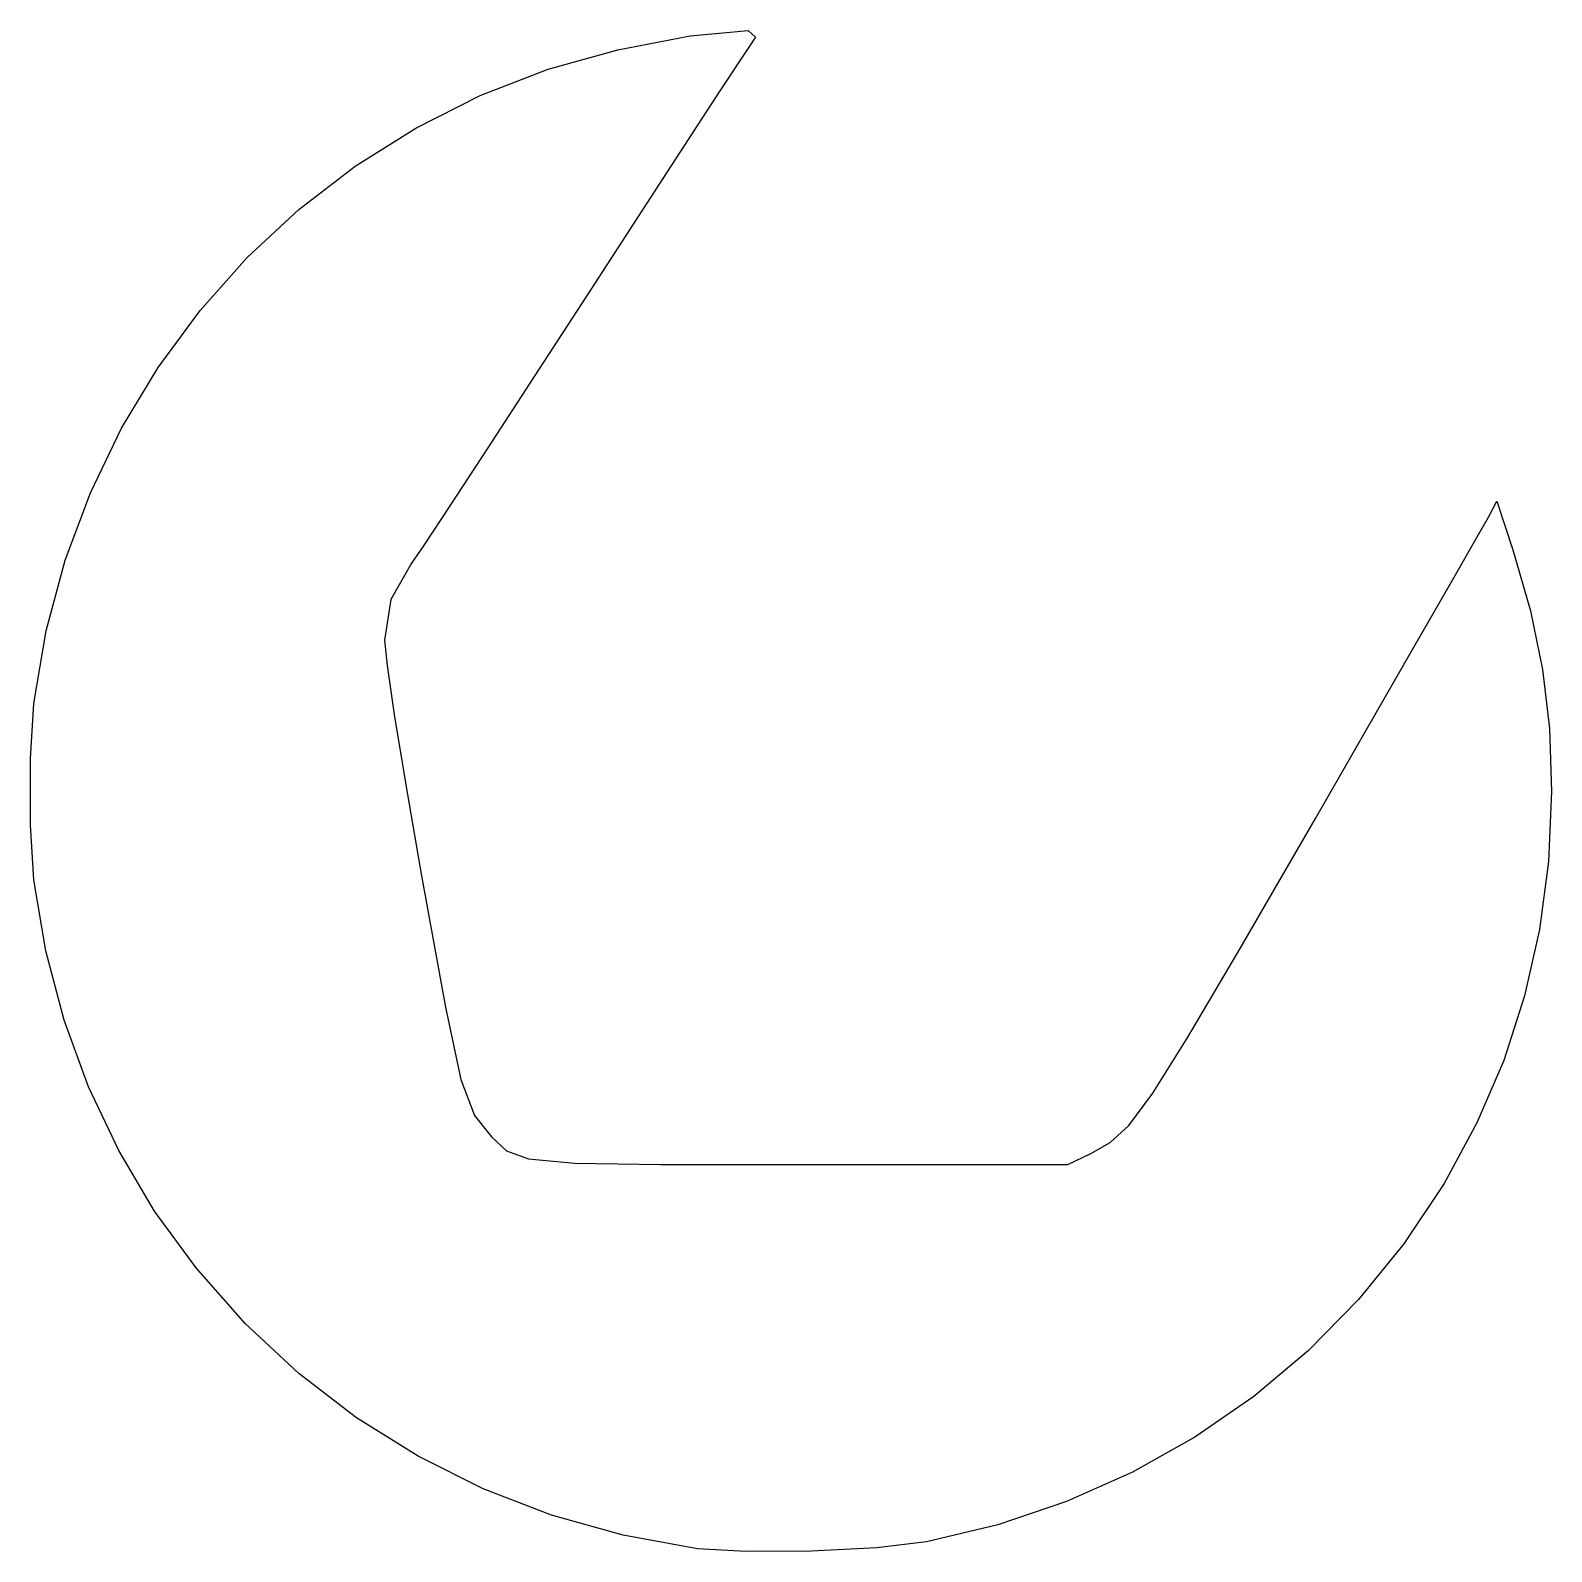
# Model space of a CAD drawing. Extents: x 0 to 100, y -100 to 0.
import ezdxf

# ---------------------------------------------------------------- set-up
doc = ezdxf.new("R2010")
doc.units = 0
doc.layers.get('0').update_dxf_attribs({"linetype": 'continuous'})

msp = doc.modelspace()

# ---------------------------------------------------------------- linework, layer by layer
at = {"color": 0}
msp.add_lwpolyline([(43.863, -99.798), (38.982, -98.903), (34.283, -97.585), (29.785, -95.853), (25.505, -93.718), (21.46, -91.189), (17.668, -88.276), (14.146, -84.989), (10.912, -81.338), (8.189, -77.605), (5.83, -73.63), (3.846, -69.438), (2.249, -65.056), (1.047, -60.51), (0.254, -55.825), (0.028, -52.214), (0.028, -47.856), (0.254, -44.245), (1.073, -39.456), (2.319, -34.829), (3.971, -30.387), (6.011, -26.153), (8.42, -22.151), (11.181, -18.403), (14.273, -14.933), (17.679, -11.763), (21.38, -8.916), (25.357, -6.416), (29.592, -4.286), (34.065, -2.548), (38.634, -1.277), (43.385, -0.355), (47.201, 0), (47.684, -0.44), (47.015, -1.428), (45.381, -3.912), (42.97, -7.605), (39.969, -12.221), (36.564, -17.475), (33.14, -22.754), (30.086, -27.442), (27.596, -31.246), (25.862, -33.869), (25.076, -35.018), (23.717, -37.405), (23.302, -40.08), (23.463, -41.746), (23.933, -44.957), (24.696, -49.599), (25.734, -55.561), (27.298, -64.198), (28.324, -68.959), (29.205, -71.313), (30.336, -72.725), (31.309, -73.64), (32.758, -74.183), (35.775, -74.451), (41.45, -74.541), (50.875, -74.55), (55.209, -74.55), (59.544, -74.55), (63.878, -74.55), (68.213, -74.55), (69.721, -73.812), (70.982, -73.106), (72.209, -71.982), (73.785, -69.865), (76.098, -66.178), (79.533, -60.347), (84.476, -51.795), (87.909, -45.836), (90.954, -40.545), (93.418, -36.253), (95.112, -33.294), (95.844, -31.999), (96.413, -30.935), (97.458, -34.136), (98.625, -38.161), (99.413, -42), (99.859, -45.881), (100, -50.035), (99.803, -54.628), (99.213, -59.105), (98.23, -63.464), (96.856, -67.701), (95.091, -71.814), (92.935, -75.8), (90.299, -79.757), (87.319, -83.419), (84.019, -86.769), (80.426, -89.79), (76.563, -92.465), (72.457, -94.775), (68.131, -96.705), (63.611, -98.236), (58.922, -99.351), (55.66, -99.732), (51.342, -99.955), (47.049, -99.988)], close=True, dxfattribs=at)

doc.saveas('drawing.dxf')
